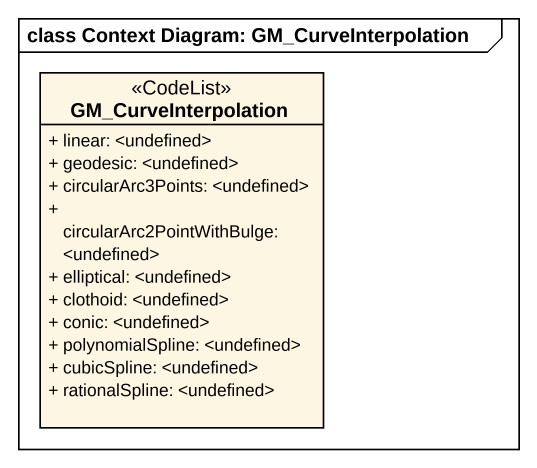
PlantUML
@startuml
mainframe class Context Diagram: GM_CurveInterpolation
hide circle
hide empty members
skinparam classAttributeIconSize 0
class GM_CurveInterpolation <<CodeList>> {
  + linear: <undefined>
  + geodesic: <undefined>
  + circularArc3Points: <undefined>
  + circularArc2PointWithBulge: <undefined>
  + elliptical: <undefined>
  + clothoid: <undefined>
  + conic: <undefined>
  + polynomialSpline: <undefined>
  + cubicSpline: <undefined>
  + rationalSpline: <undefined>
}
@enduml
